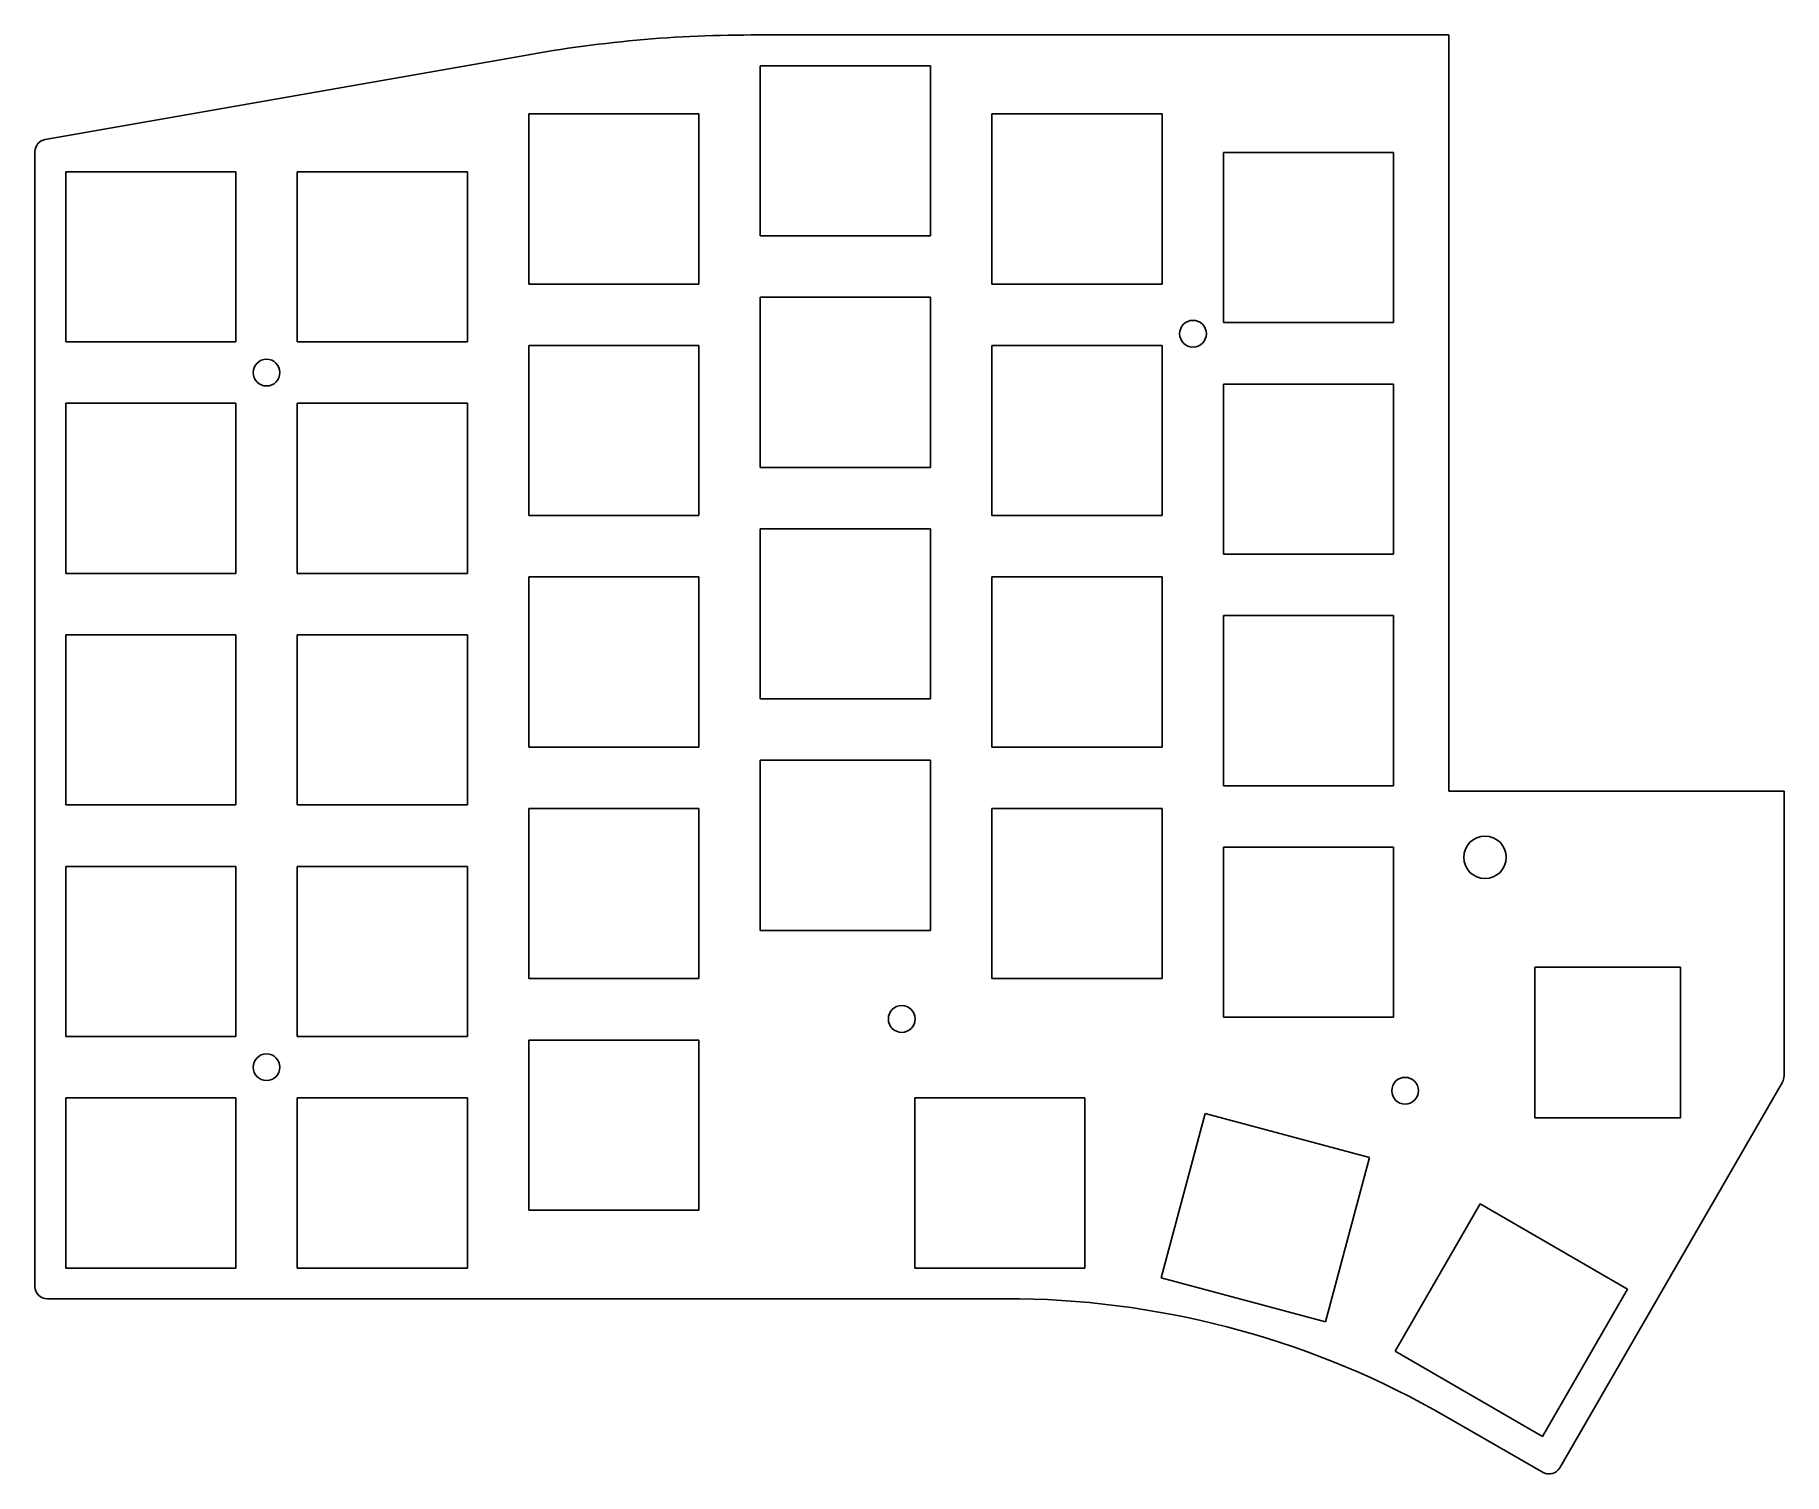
# Model space of a CAD drawing. Extents: x 15 to 159, y -133 to -14.
import ezdxf

# ---------------------------------------------------------------- set-up
doc = ezdxf.new("R2010")
doc.units = 0
doc.layers.add('BLACK', color=7, linetype='CONTINUOUS')

msp = doc.modelspace()

# ---------------------------------------------------------------- linework, layer by layer
at = {"layer": 'BLACK', "linetype": 'Continuous'}
for p, q in [((131.381, -14.4713), (73.9825, -14.4713)), ((131.381, -14.4713), (131.381, -76.682)), ((15.9052, -23.0729), (53.9593, -16.418)), ((74.7312, -16.9963), (74.7312, -30.9963)), ((88.7312, -16.9963), (74.7312, -16.9963)), ((88.7312, -30.9963), (88.7312, -16.9963)), ((55.6812, -20.965), (55.6812, -34.965)), ((69.6812, -20.965), (55.6812, -20.965)), ((69.6812, -34.965), (69.6812, -20.965)), ((93.7812, -20.965), (93.7812, -34.965)), ((107.781, -20.965), (93.7812, -20.965)), ((107.781, -34.965), (107.781, -20.965)), ((15.0562, -117.453), (15.0562, -24.0614)), ((112.831, -24.14), (112.831, -38.14)), ((126.831, -24.14), (112.831, -24.14)), ((126.831, -38.14), (126.831, -24.14)), ((17.5813, -25.7275), (17.5813, -39.7275)), ((31.5813, -25.7275), (17.5813, -25.7275)), ((31.5813, -39.7275), (31.5813, -25.7275)), ((36.6312, -25.7275), (36.6312, -39.7275)), ((50.6312, -25.7275), (36.6312, -25.7275)), ((50.6312, -39.7275), (50.6312, -25.7275)), ((74.7312, -30.9963), (88.7312, -30.9963)), ((55.6812, -34.965), (69.6812, -34.965)), ((93.7812, -34.965), (107.781, -34.965)), ((74.7312, -36.0463), (74.7312, -50.0463)), ((88.7312, -36.0463), (74.7312, -36.0463)), ((88.7312, -50.0463), (88.7312, -36.0463)), ((112.831, -38.14), (126.831, -38.14)), ((17.5813, -39.7275), (31.5813, -39.7275)), ((36.6312, -39.7275), (50.6312, -39.7275)), ((55.6812, -40.015), (55.6812, -54.015)), ((69.6812, -40.015), (55.6812, -40.015)), ((69.6812, -54.015), (69.6812, -40.015)), ((93.7812, -40.015), (93.7812, -54.015)), ((107.781, -40.015), (93.7812, -40.015)), ((107.781, -54.015), (107.781, -40.015)), ((112.831, -43.19), (112.831, -57.19)), ((126.831, -43.19), (112.831, -43.19)), ((126.831, -57.19), (126.831, -43.19)), ((17.5812, -44.7775), (17.5812, -58.7775)), ((31.5812, -44.7775), (17.5812, -44.7775)), ((31.5812, -58.7775), (31.5812, -44.7775)), ((36.6312, -44.7775), (36.6312, -58.7775)), ((50.6312, -44.7775), (36.6312, -44.7775)), ((50.6312, -58.7775), (50.6312, -44.7775)), ((74.7312, -50.0463), (88.7312, -50.0463)), ((55.6812, -54.015), (69.6812, -54.015)), ((93.7812, -54.015), (107.781, -54.015)), ((74.7312, -55.0963), (74.7312, -69.0963)), ((88.7312, -55.0963), (74.7312, -55.0963)), ((88.7312, -69.0963), (88.7312, -55.0963)), ((112.831, -57.19), (126.831, -57.19)), ((17.5812, -58.7775), (31.5812, -58.7775)), ((36.6312, -58.7775), (50.6312, -58.7775)), ((55.6812, -59.065), (55.6812, -73.065)), ((69.6812, -59.065), (55.6812, -59.065)), ((69.6812, -73.065), (69.6812, -59.065)), ((93.7812, -59.065), (93.7812, -73.065)), ((107.781, -59.065), (93.7812, -59.065)), ((107.781, -73.065), (107.781, -59.065)), ((112.831, -62.24), (112.831, -76.24)), ((126.831, -62.24), (112.831, -62.24)), ((126.831, -76.24), (126.831, -62.24)), ((17.5812, -63.8275), (17.5812, -77.8275)), ((31.5812, -63.8275), (17.5812, -63.8275)), ((31.5812, -77.8275), (31.5812, -63.8275)), ((36.6312, -63.8275), (36.6312, -77.8275)), ((50.6312, -63.8275), (36.6312, -63.8275)), ((50.6312, -77.8275), (50.6312, -63.8275)), ((74.7312, -69.0963), (88.7312, -69.0963)), ((55.6812, -73.065), (69.6812, -73.065)), ((93.7812, -73.065), (107.781, -73.065)), ((74.7312, -74.1463), (74.7312, -88.1463)), ((88.7312, -74.1463), (74.7312, -74.1463)), ((88.7312, -88.1463), (88.7312, -74.1463)), ((112.831, -76.24), (126.831, -76.24)), ((131.381, -76.682), (158.956, -76.682)), ((158.956, -76.682), (158.956, -100.116)), ((17.5812, -77.8275), (31.5812, -77.8275)), ((36.6312, -77.8275), (50.6312, -77.8275)), ((55.6812, -78.115), (55.6812, -92.115)), ((69.6812, -78.115), (55.6812, -78.115)), ((69.6812, -92.115), (69.6812, -78.115)), ((93.7812, -78.115), (93.7812, -92.115)), ((107.781, -78.115), (93.7812, -78.115)), ((107.781, -92.115), (107.781, -78.115)), ((112.831, -81.29), (112.831, -95.29)), ((126.831, -81.29), (112.831, -81.29)), ((126.831, -95.29), (126.831, -81.29)), ((17.5813, -82.8775), (17.5813, -96.8775)), ((31.5813, -82.8775), (17.5813, -82.8775)), ((31.5813, -96.8775), (31.5813, -82.8775)), ((36.6312, -82.8775), (36.6312, -96.8775)), ((50.6312, -82.8775), (36.6312, -82.8775)), ((50.6312, -96.8775), (50.6312, -82.8775)), ((74.7312, -88.1463), (88.7312, -88.1463)), ((138.449, -91.1662), (150.449, -91.1662)), ((138.449, -103.566), (138.449, -91.1662)), ((150.449, -91.1662), (150.449, -103.566)), ((55.6812, -92.115), (69.6812, -92.115)), ((93.7812, -92.115), (107.781, -92.115)), ((112.831, -95.29), (126.831, -95.29)), ((17.5813, -96.8775), (31.5813, -96.8775)), ((36.6312, -96.8775), (50.6312, -96.8775)), ((55.6812, -97.165), (55.6812, -111.165)), ((69.6812, -97.165), (55.6812, -97.165)), ((69.6812, -111.165), (69.6812, -97.165)), ((158.82, -100.619), (140.501, -132.374)), ((17.5813, -101.928), (17.5813, -115.928)), ((31.5812, -101.928), (17.5813, -101.928)), ((31.5812, -115.928), (31.5812, -101.928)), ((36.6312, -101.928), (36.6312, -115.928)), ((50.6312, -101.928), (36.6312, -101.928)), ((50.6312, -115.928), (50.6312, -101.928)), ((87.4312, -101.928), (87.4312, -115.928)), ((101.431, -101.928), (87.4312, -101.928)), ((101.431, -115.928), (101.431, -101.928)), ((111.326, -103.212), (107.702, -116.735)), ((124.848, -106.835), (111.326, -103.212)), ((150.449, -103.566), (138.449, -103.566)), ((121.225, -120.358), (124.848, -106.835)), ((133.95, -110.652), (126.95, -122.776)), ((146.074, -117.652), (133.95, -110.652)), ((55.6812, -111.165), (69.6812, -111.165)), ((17.5813, -115.928), (31.5812, -115.928)), ((36.6312, -115.928), (50.6312, -115.928)), ((87.4312, -115.928), (101.431, -115.928)), ((107.702, -116.735), (121.225, -120.358)), ((139.074, -129.776), (146.074, -117.652)), ((96.0523, -118.453), (16.0562, -118.453)), ((126.95, -122.776), (139.074, -129.776)), ((139.135, -132.74), (131.134, -128.137))]:
    msp.add_line(p, q, dxfattribs=at)
at = {"layer": 'BLACK'}
for centre, radius in [((110.331, -39.0525), 1.1), ((34.1063, -42.2525), 1.1), ((134.353, -82.1348), 1.75), ((86.3667, -95.4338), 1.1), ((34.1063, -99.4025), 1.1), ((127.781, -101.335), 1.1)]:
    msp.add_circle(centre, radius, dxfattribs=at)
for centre, radius, start, end in [((73.9825, -118.421), 103.95, 90, 101.106), ((16.0562, -24.0614), 1, 98.6863, 180), ((157.956, -100.116), 1, 329.8306, 0.000048), ((16.0562, -117.453), 1, 179.999, 269.999), ((94.9223, -190.928), 72.4839, 60.0274, 89.1067), ((139.635, -131.874), 1, 240.001, 330.0006)]:
    msp.add_arc(centre, radius, start, end, dxfattribs=at)

doc.saveas('drawing.dxf')
